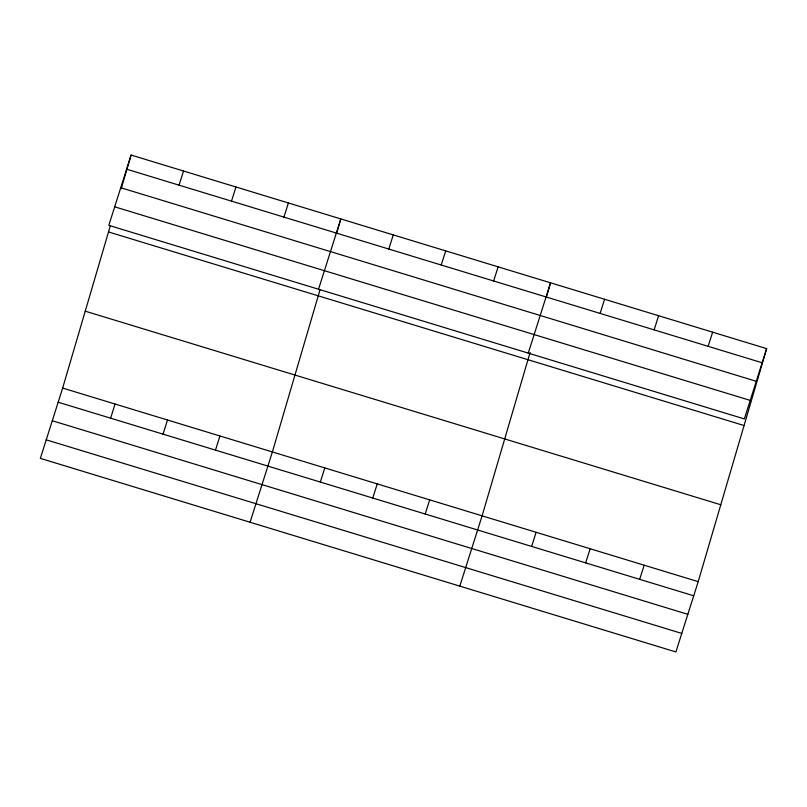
<?xml version="1.0" encoding="UTF-8"?>
<svg xmlns="http://www.w3.org/2000/svg" width="807" height="807" viewBox="0 0 807 807"><rect width="100%" height="100%" fill="white"/><g stroke="black" fill="none" stroke-linecap="round" stroke-linejoin="round"><path stroke-width="1.21" d="M766.65 348.634L744.347 418.934L108.804 225.345L131.107 155.055L766.65 348.634L698.196 581.655L675.893 651.945L40.35 458.366L62.653 388.066L110.277 225.94M121.221 188.697L131.107 155.055M320.006 289.824L272.383 451.95L250.079 522.25M336.6 233.354L340.836 218.939L318.533 289.229M530.088 352.508L482.112 515.834L459.808 586.134M546.329 297.238L550.566 282.823L528.262 353.113M179.053 185.166L183.532 171.023M110.599 418.177L115.078 404.035M231.488 201.135L235.967 186.992M163.024 434.146L167.513 420.013M283.913 217.103L288.402 202.96M215.459 450.124L219.948 435.982M388.782 249.05L393.271 234.908M320.329 482.061L324.807 467.919M441.217 265.019L445.696 250.876M372.763 498.03L377.242 483.897M493.642 280.987L498.131 266.845M425.188 514.009L429.677 499.866M600.095 313.409L604.584 299.276M531.642 546.43L536.13 532.287M654.124 329.871L658.603 315.729M585.67 562.883L590.149 548.74M708.143 346.324L712.631 332.181M639.689 579.335L644.178 565.203M126.618 169.188L762.161 362.777M120.737 187.718L756.29 381.308M114.685 206.814L750.228 400.403M108.511 231.942L744.064 425.531M85.239 311.169L720.782 504.758M62.653 388.066L698.196 581.655M58.165 402.209L693.707 595.798M52.284 420.74L687.836 614.329M46.231 439.835L681.774 633.414"/></g></svg>
